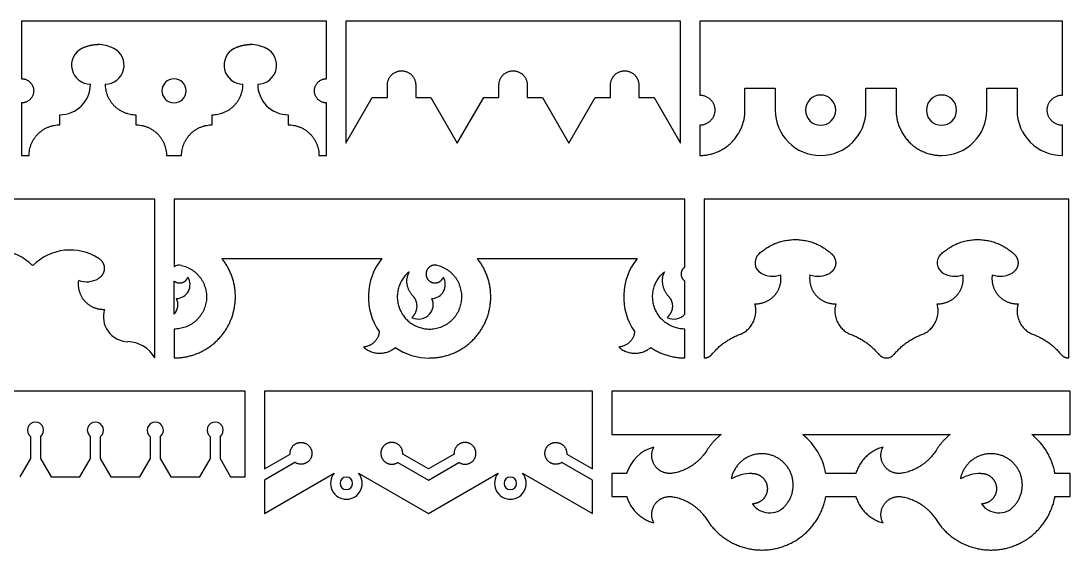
# Model space of a CAD drawing. Header units: millimetres. Extents: x -157 to 150, y -137 to 156.
# Drawn here: x 17.9 to 148.4, y 21.1 to 86.8 of the extents above; entities that cross this region are included whole.
import ezdxf

# ---------------------------------------------------------------- set-up
doc = ezdxf.new("R2010")
doc.units = ezdxf.units.MM
doc.header["$MEASUREMENT"] = 0
doc.layers.add('Layer 03', color=5, linetype='Continuous')

msp = doc.modelspace()

# ---------------------------------------------------------------- linework, layer by layer
at = {"layer": 'Layer 03'}
for p, q in [((55.91, 86.84), (17.99, 86.84)), ((17.99, 86.84), (17.99, 79.67)), ((55.91, 79.67), (55.91, 86.84)), ((99.91, 86.84), (58.31, 86.84)), ((58.31, 86.84), (58.31, 71.64)), ((99.91, 71.64), (99.91, 86.84)), ((147.4, 86.84), (102.31, 86.84)), ((102.31, 86.84), (102.31, 77.64)), ((147.4, 77.64), (147.4, 86.84)), ((25.48, 83.43), (25.48, 83.43)), ((29.47, 83.43), (29.47, 83.43)), ((44.44, 83.43), (44.44, 83.43)), ((48.43, 83.43), (48.43, 83.43)), ((63.48, 77.32), (63.48, 78.89)), ((67, 78.89), (67, 77.32)), ((77.35, 77.32), (77.35, 78.89)), ((80.87, 78.89), (80.87, 77.32)), ((91.22, 77.32), (91.22, 78.89)), ((94.74, 78.89), (94.74, 77.32)), ((107.94, 75.76), (107.94, 78.48)), ((107.94, 78.48), (111.7, 78.48)), ((111.7, 78.48), (111.7, 75.76)), ((122.98, 75.76), (122.98, 78.48)), ((122.98, 78.48), (126.73, 78.48)), ((126.73, 78.48), (126.73, 75.76)), ((138.01, 75.76), (138.01, 78.48)), ((138.01, 78.48), (141.76, 78.48)), ((141.76, 78.48), (141.76, 75.76)), ((58.31, 71.64), (61.59, 77.32)), ((61.59, 77.32), (63.48, 77.32)), ((67, 77.32), (68.89, 77.32)), ((68.89, 77.32), (72.17, 71.64)), ((72.17, 71.64), (75.45, 77.32)), ((75.45, 77.32), (77.35, 77.32)), ((80.87, 77.32), (82.76, 77.32)), ((82.76, 77.32), (86.04, 71.64)), ((86.04, 71.64), (89.32, 77.32)), ((89.32, 77.32), (91.22, 77.32)), ((94.74, 77.32), (96.63, 77.32)), ((96.63, 77.32), (99.91, 71.64)), ((17.99, 76.66), (17.99, 70.12)), ((55.91, 70.12), (55.91, 76.66)), ((22.75, 73.93), (22.75, 75.19)), ((32.2, 75.19), (32.2, 73.93)), ((41.71, 73.93), (41.71, 75.19)), ((51.16, 75.19), (51.16, 73.93)), ((102.31, 73.88), (102.31, 70.12)), ((147.4, 70.12), (147.4, 73.88)), ((17.99, 70.12), (18.93, 70.12)), ((36.01, 70.12), (36.95, 70.12)), ((36.95, 70.12), (37.89, 70.12)), ((54.97, 70.12), (55.91, 70.12)), ((34.58, 64.7), (-26.23, 64.7)), ((34.58, 44.95), (34.58, 64.7)), ((68.72, 64.7), (36.98, 64.7)), ((36.98, 64.7), (36.98, 56.27)), ((100.47, 64.7), (68.72, 64.7)), ((100.47, 56.27), (100.47, 64.7)), ((148.19, 64.7), (102.87, 64.7)), ((102.87, 64.7), (102.87, 44.95)), ((148.19, 44.95), (148.19, 64.7)), ((42.92, 57.3), (62.78, 57.3)), ((74.67, 57.3), (94.53, 57.3)), ((36.98, 50.38), (36.98, 54.5)), ((100.47, 50.38), (100.47, 54.5)), ((36.98, 48.54), (36.98, 44.95)), ((100.47, 44.95), (100.47, 48.54)), ((45.79, 40.83), (16.01, 40.83)), ((45.79, 30.17), (45.79, 40.83)), ((88.97, 40.83), (48.18, 40.83)), ((48.18, 40.83), (48.18, 31.15)), ((88.97, 31.15), (88.97, 40.83)), ((91.37, 40.83), (91.37, 35.44)), ((119.86, 40.83), (91.37, 40.83)), ((148.35, 40.83), (119.86, 40.83)), ((148.35, 35.44), (148.35, 40.83)), ((91.37, 35.44), (104.96, 35.44)), ((115.12, 35.44), (119.86, 35.44)), ((119.86, 35.44), (133.45, 35.44)), ((143.61, 35.44), (148.35, 35.44)), ((19.14, 32.47), (19.14, 35.16)), ((20.33, 35.16), (20.33, 32.47)), ((26.58, 32.47), (26.58, 35.16)), ((27.78, 35.16), (27.78, 32.47)), ((34.02, 32.47), (34.02, 35.16)), ((35.22, 35.16), (35.22, 32.47)), ((41.47, 32.47), (41.47, 35.16)), ((42.67, 35.16), (42.67, 32.47)), ((48.18, 31.15), (51.39, 33)), ((68.58, 31.15), (65.38, 33)), ((71.78, 33), (68.58, 31.15)), ((85.77, 33), (88.97, 31.15)), ((17.81, 30.17), (19.14, 32.47)), ((20.33, 32.47), (21.66, 30.17)), ((25.25, 30.17), (26.58, 32.47)), ((27.78, 32.47), (29.11, 30.17)), ((32.7, 30.17), (34.02, 32.47)), ((35.22, 32.47), (36.55, 30.17)), ((40.14, 30.17), (41.47, 32.47)), ((42.67, 32.47), (43.99, 30.17)), ((51.99, 31.96), (48.18, 29.77)), ((64.78, 31.96), (68.58, 29.77)), ((68.58, 29.77), (72.38, 31.96)), ((88.97, 29.77), (85.17, 31.96)), ((21.66, 30.17), (23.46, 30.17)), ((23.46, 30.17), (25.25, 30.17)), ((29.11, 30.17), (30.9, 30.17)), ((30.9, 30.17), (32.7, 30.17)), ((36.55, 30.17), (38.35, 30.17)), ((38.35, 30.17), (40.14, 30.17)), ((43.99, 30.17), (45.79, 30.17)), ((48.18, 25.62), (56.88, 30.64)), ((59.88, 30.64), (68.58, 25.62)), ((68.58, 25.62), (77.27, 30.64)), ((80.28, 30.64), (88.97, 25.62)), ((93.23, 30.59), (91.37, 30.59)), ((91.37, 30.59), (91.37, 27.72)), ((119.86, 30.59), (117.99, 30.59)), ((121.72, 30.59), (119.86, 30.59)), ((148.35, 30.59), (146.48, 30.59)), ((148.35, 27.72), (148.35, 30.59)), ((48.18, 29.77), (48.18, 25.62)), ((88.97, 25.62), (88.97, 29.77)), ((91.37, 27.72), (93.23, 27.72)), ((117.99, 27.72), (119.86, 27.72)), ((119.86, 27.72), (121.72, 27.72)), ((146.48, 27.72), (148.35, 27.72))]:
    msp.add_line(p, q, dxfattribs=at)
for centre, radius, start, end in [((27.47, 79.59), 4.33, 62.5935, 90), ((46.43, 79.59), 4.33, 62.5935, 90), ((26.56, 81.35), 2.35, 117.4056, 270), ((28.39, 81.35), 2.35, 270, 62.5944), ((45.52, 81.35), 2.35, 117.4056, 270), ((47.35, 81.35), 2.35, 270, 62.5944), ((36.95, 78.16), 1.5, 90, 270), ((36.95, 78.16), 1.5, 270, 90), ((22.75, 79), 3.81, 270, 360), ((51.16, 79), 3.81, 180, 270), ((117.34, 75.76), 1.88, 90, 270), ((117.34, 75.76), 1.88, 270, 90), ((132.37, 75.76), 1.88, 90, 270), ((132.37, 75.76), 1.88, 270, 90), ((117.34, 75.76), 5.64, 180, 270), ((117.34, 75.76), 5.64, 270, 0), ((132.37, 75.76), 5.64, 270, 0), ((147.4, 75.76), 5.64, 180, 270), ((14.71, 51.8), 6.57, 44.7575, 122.7393), ((24.05, 51.8), 6.57, 57.2607, 135.2425), ((110.65, 56.78), 1.47, 133.3533, 239.1722), ((133.31, 56.78), 1.47, 133.3533, 239.1722), ((37.64, 55.38), 1.11, 76.7651, 126.9069), ((68.72, 52.55), 7.61, 141.4124, 214.6576), ((100.47, 52.55), 7.61, 141.4124, 214.6576), ((26.08, 57.31), 2.89, 249.47, 300.8278), ((37.22, 54.06), 1.72, 271.4006, 32.1295), ((67.86, 54.65), 1.95, 148.3497, 173.5821), ((68.96, 54.06), 1.72, 271.4006, 32.1295), ((99.6, 54.65), 1.95, 148.3497, 173.5821), ((111.37, 57.99), 2.89, 239.1722, 290.53), ((117.03, 57.99), 2.89, 249.47, 300.8278), ((134.03, 57.99), 2.89, 239.1722, 290.53), ((139.69, 57.99), 2.89, 249.47, 300.8278), ((35.64, 51.57), 1.79, 318.3188, 25.3011), ((67.39, 51.57), 1.79, 318.3188, 25.3011), ((31.29, 50.1), 3.13, 163.4448, 268.2838), ((67.39, 51.57), 1.79, 241.3773, 318.3188), ((99.13, 51.57), 1.79, 241.3773, 318.3188), ((31.07, 42.93), 4.05, 29.8723, 88.2838), ((68.72, 52.55), 7.61, 235.9934, 270), ((125.53, 46.19), 1.24, 219.3405, 270), ((125.53, 46.19), 1.24, 270, 320.6595), ((19.73, 35.97), 1.01, 90, 233.6171), ((19.73, 35.97), 1.01, 306.3829, 90), ((27.18, 35.97), 1.01, 90, 233.6171), ((27.18, 35.97), 1.01, 306.3829, 90), ((34.62, 35.97), 1.01, 90, 233.6171), ((34.62, 35.97), 1.01, 306.3829, 90), ((42.07, 35.97), 1.01, 90, 233.6171), ((42.07, 35.97), 1.01, 306.3829, 90), ((110.04, 29.15), 8.08, 10.2091, 51.0576), ((138.53, 29.15), 8.08, 10.2091, 51.0576), ((97.91, 29.15), 4.9, 105.4361, 162.9924), ((58.38, 29.36), 1.97, 139.5654, 270), ((58.38, 29.36), 0.776, 90, 270), ((58.38, 29.36), 1.97, 270, 40.4346), ((58.38, 29.36), 0.776, 270, 90), ((78.77, 29.36), 1.97, 139.5654, 270), ((78.77, 29.36), 0.776, 90, 270), ((78.77, 29.36), 1.97, 270, 40.4346), ((78.77, 29.36), 0.776, 270, 90), ((108.9, 25.05), 5.55, 91.1656, 118.8312), ((137.39, 25.05), 5.55, 91.1656, 118.8312), ((111, 28.29), 2.6, 214.6105, 317.9643), ((139.49, 28.29), 2.6, 214.6105, 317.9643)]:
    msp.add_arc(centre, radius, start, end, dxfattribs=at)
for points, weights in [([(25.48, 83.43), (26.42, 83.92), (27.47, 83.92)], [0.999999383974, 0.971535406277, 0.999999986427]), ([(44.44, 83.43), (45.38, 83.92), (46.43, 83.92)], [0.999999383974, 0.971535406277, 0.999999986427]), ([(63.48, 78.89), (63.48, 80.65), (65.24, 80.65)], [0.999999860338, 0.707106851018, 1]), ([(65.24, 80.65), (67, 80.65), (67, 78.89)], [1, 0.707106851018, 0.999999860338]), ([(77.35, 78.89), (77.35, 80.65), (79.11, 80.65)], [0.999999860338, 0.707106851018, 1]), ([(79.11, 80.65), (80.87, 80.65), (80.87, 78.89)], [1, 0.707106851018, 0.999999860338]), ([(91.22, 78.89), (91.22, 80.65), (92.98, 80.65)], [0.999999860338, 0.707106851018, 1]), ([(92.98, 80.65), (94.74, 80.65), (94.74, 78.89)], [1, 0.707106851018, 0.999999860338]), ([(28.39, 79), (28.39, 75.19), (32.2, 75.19)], [1, 0.707106851018, 0.999999860338]), ([(41.71, 75.19), (45.52, 75.19), (45.52, 79)], [0.999999860338, 0.707106851018, 1]), ([(102.31, 70.12), (107.94, 70.12), (107.94, 75.76)], [0.999999860338, 0.707106851018, 1]), ([(126.73, 75.76), (126.73, 70.12), (132.37, 70.12)], [0.999999860338, 0.707106851018, 1]), ([(18.93, 70.12), (18.93, 73.93), (22.75, 73.93)], [1, 0.707106851024, 0.999999860338]), ([(32.2, 73.93), (36.01, 73.93), (36.01, 70.12)], [0.999999860338, 0.707106851024, 1]), ([(37.89, 70.12), (37.89, 73.93), (41.71, 73.93)], [1, 0.707106920855, 0.999999720675]), ([(51.16, 73.93), (54.97, 73.93), (54.97, 70.12)], [0.999999860338, 0.707106851024, 1]), ([(109.63, 57.85), (114.2, 62.16), (118.76, 57.85)], [1, 0.727134167334, 1]), ([(132.3, 57.85), (136.86, 62.16), (141.42, 57.85)], [1, 0.727134167334, 1]), ([(69.64, 56.46), (69.14, 56.58), (68.72, 56.27)], [0.999999942199, 0.905784067609, 0.999999955074]), ([(66.66, 52.65), (65.77, 53.59), (65.92, 54.87)], [1, 0.907079330669, 0.999999911384]), ([(97.67, 54.87), (97.52, 53.59), (98.41, 52.65)], [0.999999822768, 0.907079374977, 1]), ([(107.26, 47.86), (109.99, 48.88), (109.16, 51.68)], [1, 0.731332700844, 1]), ([(119.24, 51.68), (118.41, 48.88), (121.14, 47.86)], [1, 0.731332700844, 1]), ([(129.92, 47.86), (132.65, 48.88), (131.82, 51.68)], [1, 0.731332700844, 1]), ([(141.9, 51.68), (141.07, 48.88), (143.8, 47.86)], [1, 0.731332700844, 1]), ([(62.47, 48.23), (62.3, 46.43), (60.5, 46.31)], [0.999999885249, 0.75935012123, 1]), ([(94.22, 48.23), (94.05, 46.43), (92.24, 46.31)], [0.999999885249, 0.75935012123, 1]), ([(103.83, 45.4), (105.21, 47.09), (107.26, 47.86)], [1, 0.965680724473, 1]), ([(121.14, 47.86), (123.18, 47.09), (124.57, 45.4)], [1, 0.965680724473, 1]), ([(126.49, 45.4), (127.87, 47.09), (129.92, 47.86)], [1, 0.965680724473, 1]), ([(143.8, 47.86), (145.85, 47.09), (147.23, 45.4)], [1, 0.965680724473, 1]), ([(60.5, 46.31), (62.45, 44.56), (64.47, 46.25)], [1, 0.755910157375, 0.999999883609]), ([(92.24, 46.31), (94.2, 44.56), (96.22, 46.25)], [1, 0.755910157375, 0.999999883609]), ([(96.22, 46.25), (98.15, 44.95), (100.47, 44.95)], [0.999999979156, 0.956287984749, 0.999999958313]), ([(102.87, 44.95), (103.45, 44.95), (103.83, 45.4)], [0.999999954157, 0.903860531417, 1]), ([(147.23, 45.4), (147.6, 44.95), (148.19, 44.95)], [1, 0.903860531417, 0.999999954157]), ([(104.96, 35.44), (103.92, 34.6), (103.2, 33.46)], [1, 0.986507788417, 0.999999987133]), ([(133.45, 35.44), (132.41, 34.6), (131.7, 33.46)], [1, 0.9865077852, 0.999999993566]), ([(103.2, 33.46), (101.72, 31.11), (98.98, 30.62)], [0.999999959158, 0.914349147517, 0.999999959158]), ([(125.1, 33.87), (122.51, 33.16), (121.72, 30.59)], [1, 0.87649005321, 0.999999941106]), ([(131.7, 33.46), (130.21, 31.11), (127.47, 30.62)], [0.999999918317, 0.914349167938, 0.999999959158]), ([(93.23, 27.72), (94.02, 25.15), (96.61, 24.44)], [1, 0.876490082657, 0.999999882212]), ([(98.98, 27.69), (101.72, 27.2), (103.2, 24.85)], [0.999999877476, 0.914349208779, 0.999999918317]), ([(121.72, 27.72), (122.51, 25.15), (125.1, 24.44)], [1, 0.87649005321, 0.999999941106]), ([(127.47, 27.69), (130.21, 27.2), (131.7, 24.85)], [0.999999959158, 0.914349167938, 0.999999918317])]:
    msp.add_rational_spline(points, weights, degree=2, dxfattribs=at)
for points, weights, knots in [([(17.99, 79.67), (19.5, 79.67), (19.5, 78.16), (19.5, 76.66), (17.99, 76.66)], [0.999999860338, 0.707106851018, 1, 0.707106851018, 0.999999860338], [684.78318, 684.78318, 684.78318, 686.039817, 686.039817, 687.296454, 687.296454, 687.296454]), ([(55.91, 76.66), (54.41, 76.66), (54.41, 78.16), (54.41, 79.67), (55.91, 79.67)], [1, 0.707106781186, 1, 0.707106851018, 0.999999860338], [654.451995, 654.451995, 654.451995, 655.708632, 655.708632, 656.965269, 656.965269, 656.965269]), ([(102.31, 77.64), (104.19, 77.64), (104.19, 75.76), (104.19, 73.88), (102.31, 73.88)], [0.999999860338, 0.707106851018, 1, 0.707106781187, 1], [801.891118, 801.891118, 801.891118, 806.603507, 806.603507, 811.315896, 811.315896, 811.315896]), ([(147.4, 73.88), (145.52, 73.88), (145.52, 75.76), (145.52, 77.64), (147.4, 77.64)], [1, 0.707106781187, 1, 0.707106851018, 0.999999860338], [758.66634, 758.66634, 758.66634, 763.37873, 763.37873, 768.091118, 768.091118, 768.091118]), ([(118.76, 57.85), (119.29, 57.35), (119.21, 56.62), (119.13, 55.89), (118.51, 55.51)], [1, 0.895286648227, 1, 0.895286648227, 1], [1199.930098, 1199.930098, 1199.930098, 1201.066971, 1201.066971, 1202.203845, 1202.203845, 1202.203845]), ([(141.42, 57.85), (141.96, 57.35), (141.88, 56.62), (141.8, 55.89), (141.17, 55.51)], [1, 0.895286648227, 1, 0.895286648227, 1], [1243.234096, 1243.234096, 1243.234096, 1244.370969, 1244.370969, 1245.507843, 1245.507843, 1245.507843]), ([(27.6, 57.33), (28.29, 56.89), (28.28, 56.07), (28.26, 55.25), (27.56, 54.83)], [0.999999939777, 0.873702392553, 1, 0.873702362442, 1], [1360.034227, 1360.034227, 1360.034227, 1361.285133, 1361.285133, 1362.536039, 1362.536039, 1362.536039]), ([(36.98, 44.95), (41.76, 44.95), (43.83, 49.25), (45.9, 53.56), (42.92, 57.3)], [0.999999926895, 0.846686767635, 1, 0.846686840741, 0.999999780684], [1718.355654, 1718.355654, 1718.355654, 1725.486394, 1725.486394, 1732.617131, 1732.617131, 1732.617131]), ([(37.9, 56.46), (41.38, 55.64), (40.97, 52.09), (40.55, 48.54), (36.98, 48.54)], [0.999999516944, 0.74673968572, 1, 0.746739444192, 1], [1696.859957, 1696.859957, 1696.859957, 1706.107801, 1706.107801, 1715.355654, 1715.355654, 1715.355654]), ([(68.72, 56.27), (68.28, 55.94), (68.28, 55.38), (68.28, 54.83), (68.72, 54.5)], [0.999999949728, 0.894571621862, 1, 0.894571621862, 0.999999949728], [359.073516, 359.073516, 359.073516, 359.931519, 359.931519, 360.789523, 360.789523, 360.789523]), ([(68.72, 44.95), (73.51, 44.95), (75.58, 49.25), (77.65, 53.56), (74.67, 57.3)], [0.999999926895, 0.846686767635, 1, 0.846686804188, 0.999999853789], [1549.053433, 1549.053433, 1549.053433, 1556.184172, 1556.184172, 1563.31491, 1563.31491, 1563.31491]), ([(68.72, 48.54), (72.3, 48.54), (72.71, 52.09), (73.13, 55.64), (69.64, 56.46)], [0.999999879236, 0.746739504574, 1, 0.746739504574, 0.999999879236], [339.767509, 339.767509, 339.767509, 349.015357, 349.015357, 358.263206, 358.263206, 358.263206]), ([(100.47, 54.5), (100.03, 54.83), (100.03, 55.38), (100.03, 55.94), (100.47, 56.27)], [0.999999949728, 0.894571621862, 1, 0.894571621862, 0.999999949728], [1627.20932, 1627.20932, 1627.20932, 1628.067323, 1628.067323, 1628.925326, 1628.925326, 1628.925326]), ([(36.98, 54.5), (37.41, 54.17), (37.94, 54.32), (38.47, 54.46), (38.67, 54.97)], [1, 0.896891811595, 1, 0.896891836177, 0.999999950834], [61.976279, 61.976279, 61.976279, 62.824618, 62.824618, 63.672957, 63.672957, 63.672957]), ([(66.2, 55.67), (63.99, 53.89), (64.94, 51.21), (65.89, 48.54), (68.72, 48.54)], [1, 0.81671162591, 1, 0.81671166961, 0.999999912601], [324.132472, 324.132472, 324.132472, 331.949991, 331.949991, 339.767509, 339.767509, 339.767509]), ([(68.72, 54.5), (69.16, 54.17), (69.69, 54.32), (70.21, 54.46), (70.42, 54.97)], [0.999999950834, 0.896891836177, 1, 0.89689186076, 0.999999901668], [360.789523, 360.789523, 360.789523, 361.637862, 361.637862, 362.4862, 362.4862, 362.4862]), ([(100.47, 48.54), (97.64, 48.54), (96.69, 51.21), (95.74, 53.89), (97.94, 55.67)], [0.999999912601, 0.81671166961, 1, 0.81671162591, 1], [1600.913837, 1600.913837, 1600.913837, 1608.731355, 1608.731355, 1616.548874, 1616.548874, 1616.548874]), ([(109.16, 51.68), (110.63, 51.63), (111.62, 52.73), (112.6, 53.83), (112.38, 55.29)], [0.999999955027, 0.905684973365, 1, 0.905684950879, 1], [1182.480344, 1182.480344, 1182.480344, 1184.78583, 1184.78583, 1187.091316, 1187.091316, 1187.091316]), ([(116.01, 55.29), (115.8, 53.83), (116.78, 52.73), (117.76, 51.63), (119.24, 51.68)], [1, 0.905684950879, 1, 0.905684973365, 0.999999955027], [1204.364647, 1204.364647, 1204.364647, 1206.670133, 1206.670133, 1208.975618, 1208.975618, 1208.975618]), ([(131.82, 51.68), (133.3, 51.63), (134.28, 52.73), (135.26, 53.83), (135.04, 55.29)], [0.999999955027, 0.905684973365, 1, 0.905684950879, 1], [1225.784342, 1225.784342, 1225.784342, 1228.089828, 1228.089828, 1230.395314, 1230.395314, 1230.395314]), ([(138.68, 55.29), (138.46, 53.83), (139.44, 52.73), (140.42, 51.63), (141.9, 51.68)], [0.999999910054, 0.905684995852, 1, 0.905684973365, 0.999999955027], [1090.197703, 1090.197703, 1090.197703, 1092.503189, 1092.503189, 1094.808675, 1094.808675, 1094.808675]), ([(25.07, 54.6), (24.85, 53.14), (25.83, 52.04), (26.82, 50.94), (28.29, 50.99)], [0.999999955027, 0.905684973365, 1, 0.905684995852, 0.999999910054], [1364.696841, 1364.696841, 1364.696841, 1367.002327, 1367.002327, 1369.307813, 1369.307813, 1369.307813]), ([(66.53, 50), (67.12, 50.51), (67.16, 51.3), (67.2, 52.08), (66.66, 52.65)], [0.999999961705, 0.919689541099, 1, 0.919689521952, 1], [369.27137, 369.27137, 369.27137, 370.50981, 370.50981, 371.748251, 371.748251, 371.748251]), ([(98.41, 52.65), (98.95, 52.08), (98.91, 51.3), (98.87, 50.51), (98.27, 50)], [1, 0.919689521952, 1, 0.919689541099, 0.999999961705], [1619.282449, 1619.282449, 1619.282449, 1620.520889, 1620.520889, 1621.75933, 1621.75933, 1621.75933]), ([(51.39, 33), (51.32, 34.08), (52.35, 34.39), (53.38, 34.7), (53.91, 33.77), (54.45, 32.84), (53.67, 32.1), (52.88, 31.37), (51.99, 31.96)], [0.999999896609, 0.783173136677, 1, 0.783173084982, 1, 0.783173084982, 1, 0.783173136677, 0.999999896609], [846.282388, 846.282388, 846.282388, 847.801849, 847.801849, 849.32131, 849.32131, 850.840771, 850.840771, 852.360232, 852.360232, 852.360232]), ([(65.38, 33), (65.45, 34.08), (64.42, 34.39), (63.39, 34.7), (62.85, 33.77), (62.31, 32.84), (63.1, 32.1), (63.88, 31.37), (64.78, 31.96)], [0.999999896609, 0.783173136677, 1, 0.783173084982, 1, 0.783173084982, 1, 0.783173136677, 0.999999896609], [185.067484, 185.067484, 185.067484, 186.586945, 186.586945, 188.106406, 188.106406, 189.625868, 189.625868, 191.145329, 191.145329, 191.145329]), ([(72.38, 31.96), (73.27, 31.37), (74.06, 32.1), (74.84, 32.84), (74.31, 33.77), (73.77, 34.7), (72.74, 34.39), (71.71, 34.08), (71.78, 33)], [0.999999896609, 0.783173136677, 1, 0.783173084982, 1, 0.783173084982, 1, 0.783173136677, 0.999999896609], [172.811339, 172.811339, 172.811339, 174.3308, 174.3308, 175.850261, 175.850261, 177.369723, 177.369723, 178.889184, 178.889184, 178.889184]), ([(85.17, 31.96), (84.28, 31.37), (83.49, 32.1), (82.71, 32.84), (83.24, 33.77), (83.78, 34.7), (84.81, 34.39), (85.84, 34.08), (85.77, 33)], [0.999999896609, 0.783173136677, 1, 0.783173084982, 1, 0.783173084982, 1, 0.783173136677, 0.999999896609], [915.181143, 915.181143, 915.181143, 916.700604, 916.700604, 918.220065, 918.220065, 919.739527, 919.739527, 921.258988, 921.258988, 921.258988]), ([(98.98, 30.62), (97.6, 30.38), (96.78, 31.51), (95.95, 32.64), (96.61, 33.87)], [0.999999927536, 0.84803244774, 1, 0.848032483972, 0.999999855073], [1148.890059, 1148.890059, 1148.890059, 1150.977905, 1150.977905, 1153.065751, 1153.065751, 1153.065751]), ([(112.93, 26.55), (114.22, 27.98), (113.86, 29.88), (113.51, 31.77), (111.78, 32.63), (110.06, 33.5), (108.33, 32.65), (106.6, 31.8), (106.22, 29.91)], [0.999999900901, 0.896086672408, 1, 0.896086622858, 1, 0.896086622858, 1, 0.896086647633, 0.99999995045], [228.214706, 228.214706, 228.214706, 234.423667, 234.423667, 240.63263, 240.63263, 246.841593, 246.841593, 253.050555, 253.050555, 253.050555]), ([(127.47, 30.62), (126.09, 30.38), (125.27, 31.51), (124.45, 32.64), (125.1, 33.87)], [0.999999927536, 0.84803244774, 1, 0.84803244774, 0.999999927536], [271.288073, 271.288073, 271.288073, 273.375919, 273.375919, 275.463765, 275.463765, 275.463765]), ([(141.42, 26.55), (142.71, 27.98), (142.36, 29.88), (142, 31.77), (140.28, 32.63), (138.55, 33.5), (136.82, 32.65), (135.09, 31.8), (134.72, 29.91)], [1, 0.896086622858, 1, 0.896086622858, 1, 0.896086622858, 1, 0.896086647633, 0.99999995045], [228.214706, 228.214706, 228.214706, 234.423669, 234.423669, 240.632631, 240.632631, 246.841594, 246.841594, 253.050555, 253.050555, 253.050555]), ([(108.79, 30.6), (109.57, 30.61), (110.14, 30.07), (110.7, 29.53), (110.72, 28.74), (110.73, 27.96), (110.19, 27.39), (109.65, 26.83), (108.86, 26.81)], [1, 0.923809524564, 1, 0.923809524564, 1, 0.923809524564, 1, 0.923809542729, 0.99999996367], [219.32948, 219.32948, 219.32948, 220.571916, 220.571916, 221.814353, 221.814353, 223.05679, 223.05679, 224.299226, 224.299226, 224.299226]), ([(137.28, 30.6), (138.06, 30.61), (138.63, 30.07), (139.19, 29.53), (139.21, 28.74), (139.23, 27.96), (138.68, 27.39), (138.14, 26.83), (137.35, 26.81)], [0.99999996367, 0.923809542729, 1, 0.923809524564, 1, 0.923809524564, 1, 0.923809542729, 0.99999996367], [255.288823, 255.288823, 255.288823, 256.53126, 256.53126, 257.773697, 257.773697, 259.016134, 259.016134, 260.25857, 260.25857, 260.25857]), ([(96.61, 24.44), (95.95, 25.67), (96.78, 26.8), (97.6, 27.93), (98.98, 27.69)], [1, 0.848032414057, 1, 0.848032450289, 0.999999927536], [1166.793955, 1166.793955, 1166.793955, 1168.881801, 1168.881801, 1170.969647, 1170.969647, 1170.969647]), ([(103.2, 24.85), (106.15, 20.17), (111.58, 21.22), (117.01, 22.28), (117.99, 27.72)], [0.999999833266, 0.825166589891, 1, 0.825166548207, 0.999999916633], [1175.350518, 1175.350518, 1175.350518, 1183.45456, 1183.45456, 1191.558603, 1191.558603, 1191.558603]), ([(125.1, 24.44), (124.45, 25.67), (125.27, 26.8), (126.09, 27.93), (127.47, 27.69)], [1, 0.848032414057, 1, 0.848032486521, 0.999999855073], [1198.785268, 1198.785268, 1198.785268, 1200.873115, 1200.873115, 1202.960961, 1202.960961, 1202.960961]), ([(131.7, 24.85), (134.64, 20.17), (140.07, 21.22), (145.5, 22.28), (146.48, 27.72)], [0.999999916633, 0.825166548207, 1, 0.825166548207, 0.999999916633], [1207.341832, 1207.341832, 1207.341832, 1215.445874, 1215.445874, 1223.549917, 1223.549917, 1223.549917])]:
    msp.add_rational_spline(points, weights, degree=2, knots=knots, dxfattribs=at)

doc.saveas('drawing.dxf')
